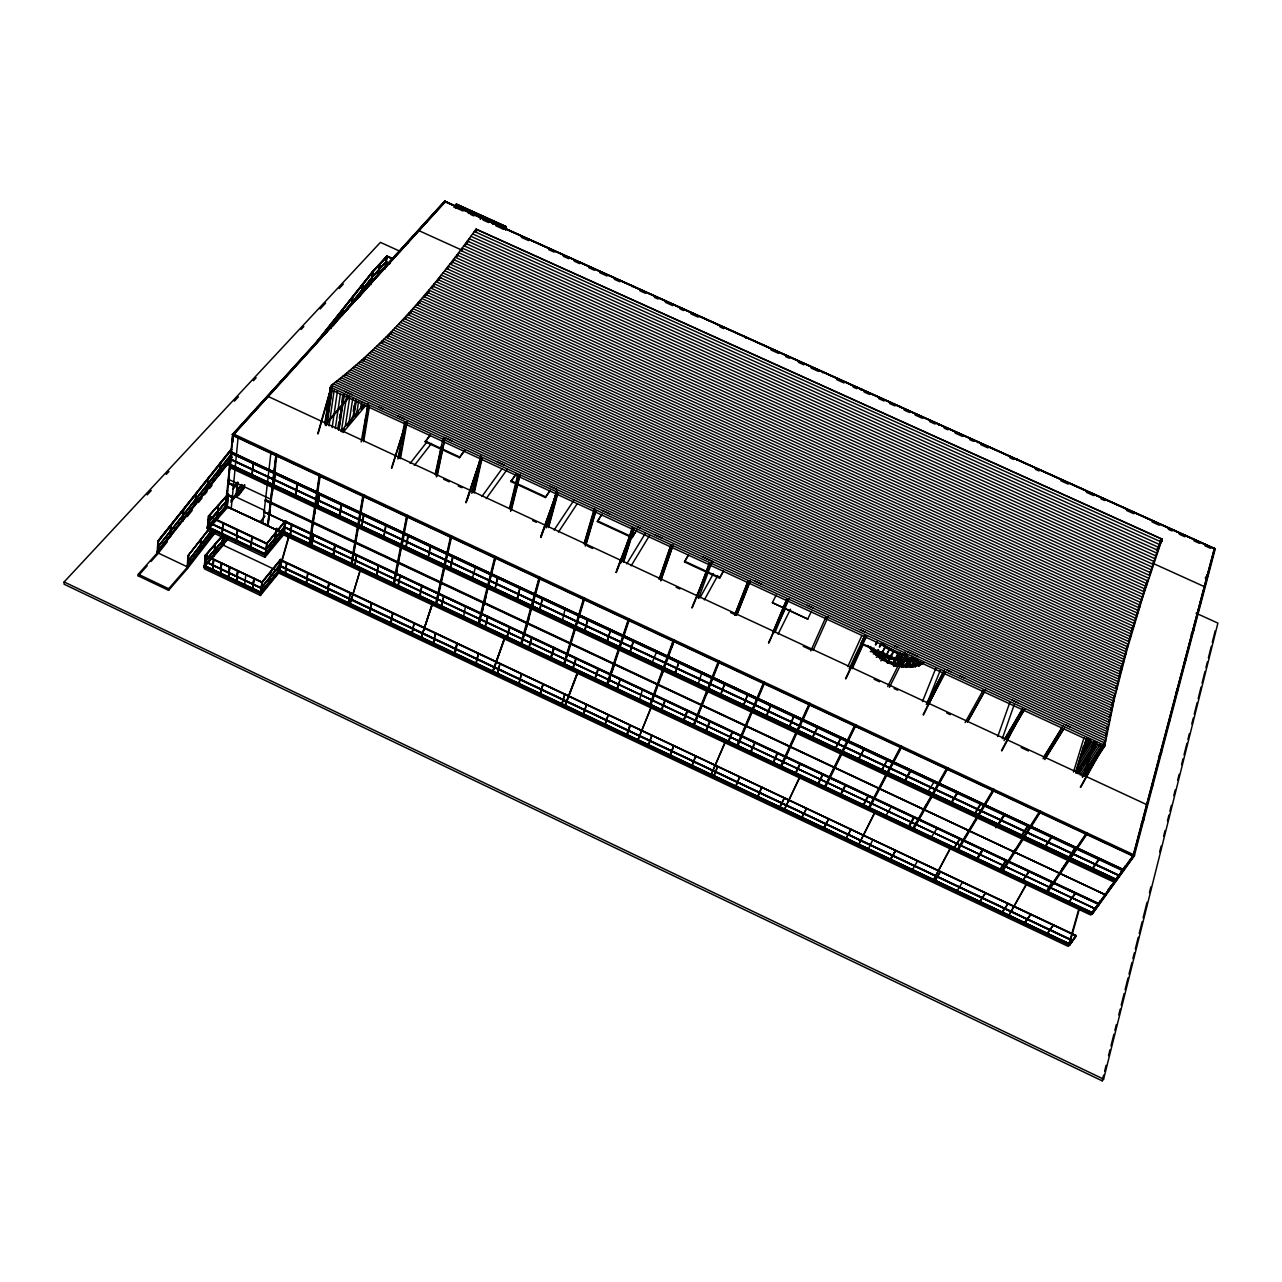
<?xml version="1.0" encoding="UTF-8"?>
<svg xmlns="http://www.w3.org/2000/svg" width="1282" height="1282" viewBox="0 0 1282 1282"><rect width="100%" height="100%" fill="white"/><g stroke="black" fill="none" stroke-linecap="round" stroke-linejoin="round"><path stroke-width="1.5" d="M400.449 251.48L380.417 242.378L64.116 581.948L64.1 584.223L1102.199 1080.854L1103.61 1079.14L1217.9 623.116L1196.058 613.181M236.112 495.797L244.622 484.724M236.577 491.054L241.449 484.452M237.17 484.981L235.808 497.096M237.603 484.884L236.305 497.336M215.536 532.254L187.444 568.583L168.599 590.345L138.2 575.874L138.28 574.224L157.494 552.686L229.542 461.76M894.115 666.336L894.483 658.676M894.499 665.55L894.884 657.874M893.458 665.919L893.842 658.259M893.858 665.118L894.243 657.458M157.109 552.734L157.942 541.132L231.193 449.437M151.004 561.5L157.398 554.321L158.551 541.308M169.849 536.677L170.875 524.995L170.618 536.565M170.314 536.902L170.875 524.995M168.599 590.345L168.695 588.726L187.573 566.965L214.447 532.206M915.316 658.259L908.361 659.958L899.083 660.262L889.804 658.788L881.359 655.342L889.884 658.82L899.003 660.262L908.297 659.958L911.678 658.323M182.397 520.829L183.486 509.162L183.166 520.732M182.861 521.053L183.486 509.162M187.172 567.013L188.021 555.763L207.86 530.187M187.444 568.583L187.573 566.965L157.494 552.686M187.653 567.237L188.807 555.651M194.768 505.236L195.922 493.538M195.233 505.445L196.402 493.762M358.704 297.552L371.155 281.591L385.562 266.079M366.524 288.322L371.508 281.768L362.822 292.745M386.347 261.832L371.796 277.441L385.994 261.672L389.856 263.291M339.458 317.92L372.213 277.297L342.294 315.228M392.58 258.419L386.892 255.983L372.725 271.415L314.346 344.986M315.965 343.592L373.078 271.608L314.747 344.874M199.72 550.811L200.921 539.209M200.184 551.036L201.402 539.45M206.947 489.852L208.181 478.154M260.262 593.854L262.425 582.236L205.248 555.234L204.559 567.429L205.841 555.427M209.19 516.213L207.331 528.488L208.581 516.005L266.848 543.488M223.276 545.17L204.191 567.269L205.344 555.186M207.331 528.488L208.678 515.973L267.009 543.488L264.781 555.619M207.604 530.187L207.748 528.424L226.93 506.502L226.77 508.265L207.604 530.187L264.973 557.301L283.434 534.947L285.325 520.893M204.559 567.429L205.585 555.17L204.319 568.823L260.47 595.457L278.595 573.086L280.405 559.609L1075.983 935.716M207.844 528.729L208.934 515.957M213.149 530.988L212.54 535.075L212.684 530.764M212.54 535.075L212.86 531.325M881.631 655.054L881.375 655.823L874.148 651.16L881.295 655.791L890.045 658.451L899.099 659.861L913.617 658.355M218.966 474.693L220.264 462.994M219.43 474.901L220.728 463.203M212.203 571.067L213.774 559.192L212.732 570.811M216.995 517.447L218.389 504.948L217.507 517.688M212.427 571.179L213.549 559.08M214.03 556.372L214.879 544.145L214.334 556.019M890.045 658.451L881.712 655.086M221.674 535.251L223.1 522.768L222.171 535.491M222.908 537.126L222.187 544.898L222.427 536.902M225.311 505.989L268.515 525.668L225.311 505.989L226.946 494.067M221.69 544.658L222.363 540.443M225.52 506.262L232.779 433.861M225.76 506.294L226.898 494.035M231.353 452.802L229.526 465.943L230.407 466.36L231.097 452.834M444.726 201.146L232.475 434.518L444.726 201.146L1215.256 548.824L1134.266 855.895L1092.12 914.306L1091.11 913.762L1092.424 913.665M226.113 505.877L226.433 502.4M226.93 497.208L227.491 490.141M228.052 484.324L228.773 476.551M229.318 470.734L231.321 449.389M231.866 443.572L232.603 435.8M232.715 434.902L1133.625 855.847L232.715 434.902L445.255 201.194L444.838 202.78M226.065 507.816L233.212 433.829L1134.474 855.11M220.216 574.865L221.61 562.894L220.456 574.977M223.693 537.366L223.453 545.363M226.61 506.694L227.667 494.419M232.25 434.454L233.372 434.935L232.539 433.797M223.1 544.978L223.917 537.126M226.834 506.214L227.154 502.736M284.604 527.495L266.095 549.834L208.021 522.431L227.299 500.188L208.117 522.687M227.491 499.275C230.552 477.225 224.638 531.004 228.308 494.291L208.629 516.582L266.448 543.872L285.614 520.684L285.533 521.63M228.917 484.724L229.286 480.846M230.375 469.212L230.744 465.334M231.481 457.562L231.85 453.684M232.939 442.034L233.308 438.156M220.744 574.624L221.546 563.359M223.677 545.106L224.414 537.35L223.18 544.882M231.032 508.505L226.449 505.653M232.106 497.464L232.587 496.422L227.106 494.548L232.106 497.464L227.058 495.092M233.244 485.75L233.725 484.692L228.212 482.801L233.244 485.75L228.597 482.865M231.225 508.521L238.164 436.793M228.244 578.679L229.686 566.724L228.468 578.775M228.773 578.422L229.622 567.189M236.016 542.03L237.539 529.594L236.529 542.27M236.273 582.477L237.763 570.554L236.497 582.589M236.801 582.236L237.699 571.019M253.035 463.106L251.897 476.311L253.548 463.347M244.541 586.403L245.791 574.849M250.391 548.824L252.009 536.405L250.903 549.065M264.268 483.667L264.461 481.952M252.346 590.105L253.948 578.214L252.586 590.217M252.875 589.864L253.884 578.695M262.618 523.377L1092.008 913.169L1091.511 914.258L226.017 506.134L1091.511 914.258M1098.482 904.195L263.932 511.855L1098.93 903.89M265.214 500.765L265.695 499.708L1105.517 894.836L265.214 500.765L265.695 499.708M262.794 523.393L270.983 452.129M264.364 511.358L263.868 512.415M276.015 454.068L267.65 525.251M267.826 525.764L276.207 454.565M268.002 526.261L276.912 454.485M261.832 582.028L261.063 593.742M269.909 513.794L270.374 509.851M272.473 492.048L272.938 488.089M274.813 472.273L275.518 466.344M260.47 595.457L261.913 581.996M264.973 557.301L265.182 555.555L284.091 532.687M260.759 594.095L262.169 581.98M265.294 555.859L266.752 543.231M273.739 484.163L274.588 476.984M275.534 473.635L273.515 485.958M274.076 544.369C280.325 507.239 273.547 545.747 274.877 544.257M269.893 582.829L270.806 571.083M274.588 544.61L275.55 532.367M284.588 532.927L283.258 533.264L284.989 520.941L1099.219 903.746L1091.976 914.066L1134.57 855.206L1133.609 854.757L1134.266 855.895M280.117 560.234L1075.742 935.299L1069.332 945.443L1076.143 936.004L280.069 559.657L278.418 571.484L279.732 571.131L280.694 559.385L279.204 571.371M279.155 571.836L280.902 559.978M284.011 533.633L285.838 521.277M284.925 574.56L286.719 562.718L285.421 574.801M289.908 536.405L291.767 524.066L290.405 536.645M297.039 483.699L295.629 496.807L297.552 483.939M902.656 654.685L898.185 652.987C913.137 659.493 880.365 647.939 881.455 643.243M870.43 646.481L876.664 653.211L888.49 661.688L902.544 665.566L893.105 663.195L884.26 659.108M896.759 659.685L899.868 660.615L896.967 659.028M895.253 658.868L883.474 653.275M895.445 658.563L886.391 654.765L890.926 656.737M897.977 653.644L882.721 644.237M915.54 665.23C932.11 663.611 896.791 668.611 893.25 662.89L884.115 659.413L880.365 656.16L884.308 659.124M331.093 328.464L332.118 322.503L331.798 326.766M331.605 326.301L332.118 322.503M324.859 422.964L330.756 386.491L329.362 396.346M325.083 424.871L330.532 387.164L332.022 385.465M325.74 421.922L326.301 417.98M327.006 414.423L327.423 410.112M328.4 404.583L328.801 400.272M330.003 395.273L330.564 391.33M331.125 387.388L331.429 385.225C388.077 341.813 434.534 286.703 476.087 229.077L1162.149 539.097L1142.695 597.268L1127.086 649.445L1114.411 698.754L1105.244 743.191L1096.414 756.717M310.292 545.331L308.93 545.539L319.442 474.34M326.045 425.32L331.878 387.308L330.9 386.86L331.333 387.933M341.445 315.452L342.486 309.475L342.118 315.388M326.189 425.688L332.391 387.26M341.877 315.644L342.919 309.683M319.635 474.853L309.779 545.443M326.573 424.695L327.118 420.768M327.679 416.826L328.24 412.9M328.801 408.958L329.634 403.061M330.195 399.119L331.317 391.25M309.795 545.94L320.34 474.773M327.07 424.646L332.118 389.231M314.747 513.97L315.308 510.044M317.263 496.326L317.824 492.416M305.933 584.496L307.84 572.701L306.414 584.72M311.366 546.501L313.353 534.209L311.863 546.741M319.106 494.035L317.551 507.095L319.635 494.275M329.041 425.864L334.137 390.321M332.15 427.531L337.438 390.978M351.38 304.491L352.726 296.623L352.085 302.792M351.621 304.235L352.726 296.623M335.291 428.557L340.403 393.75M337.967 427.771L338.833 421.922M339.41 418.028L339.986 414.134M340.563 410.224L341.14 406.33M341.717 402.42L342.582 396.571M338.4 429.646L343.592 394.616M338.608 430.159L343.816 395.064M339.105 429.566L344.313 394.584M361.171 293.706L362.822 283.947L361.588 293.899M361.396 293.45L362.822 283.947M341.429 430.848L346.749 395.513M345.323 426.249L349.682 397.484M349.185 421.666L352.758 398.414M371.46 283.034L372.709 271.431L371.235 283.274M370.883 284.7L373.094 271.592M353.239 411.298L354.153 405.4M353.031 417.115L355.771 399.439M353.239 417.628L352.326 417.195L353.239 417.628L355.979 399.92M353.736 417.035L356.172 401.346M326.974 594.431L329.025 582.701L327.247 594.079M332.855 556.628L334.987 544.385L333.144 556.276M341.236 504.387C334.778 543.568 345.227 478.09 339.81 517.047M327.455 594.672L328.737 583.054M333.368 556.869L335.227 544.994M377.902 275.293L380.097 264.108M378.126 275.053L379.905 263.675L378.318 275.486M356.845 412.596L358.656 401.058M360.643 408.093L361.572 402.228M384.985 269.22L386.956 255.999M361.187 441.953L368.062 403.766M362.694 436.986L363.319 433.076M363.96 429.166L364.585 425.255M365.21 421.345L366.171 415.48M366.796 411.57L367.421 407.66M363.11 440.736L368.511 407.532M363.671 441.633L369.392 406.474M350.883 565.282L352.23 565.09L350.883 565.282L363.046 494.724M351.765 565.699L363.944 495.14L363.287 499.018M348.047 604.399L350.242 592.717L348.544 604.639M354.409 566.772L356.684 554.593L354.906 567.013M363.399 514.771L361.556 527.719L363.928 515.011M1104.042 745.034L1104.876 740.467L1104.443 742.743M369.184 614.399L371.492 602.748L369.681 614.623M375.995 576.932L378.414 564.801L376.507 577.172M385.626 525.171L383.622 538.071L386.138 525.412M397.917 459.02L404.647 422.147L406.298 422.916L399.904 457.834M398.766 457.946L400.545 448.251M401.25 444.357L403.029 434.662M403.734 430.784L404.439 426.906M874.02 651.544L869.42 647.602M400.385 458.7L406.795 423.781M455.366 207.876L456.2 204.159L506.374 226.802L505.637 230.231M455.591 207.636L456.472 204.126L506.166 226.545M456.023 207.844L456.568 204.319L453.972 207.46M393.013 585.121L394.343 584.913L393.013 585.121L406.827 515.172M401.266 544.065L402.372 538.28M407.051 515.701L393.83 585.025M393.895 585.537L407.74 515.604M396.587 573.358L397.324 569.512M401.779 546.404L403.638 536.773M1106.174 733.544L1105.741 735.868L1106.334 732.775M468.411 213.421L468.859 210.216M465.27 449.886L459.389 457.69L425.191 441.841L430.159 434.951M390.353 624.398L392.805 612.812L390.85 624.638M397.628 587.124L400.176 575.041L398.141 587.364M407.884 535.588L405.737 548.44L408.413 535.844M475.67 231.161L476.087 229.077M476.055 231.529L476.471 229.446L1161.845 539.161L1160.21 542.703M480.157 219.062L480.846 215.616M480.59 219.27L481.279 215.825M1106.943 729.682L1107.552 726.59L1107.087 728.913M435.191 474.228L443.075 438.46M435.624 475.061L441.505 446.168M436.425 476.904L444.726 439.229M437.242 475.814L444.341 441.152M492.769 224.414L493.266 221.225M411.57 634.43L414.15 622.892L412.067 634.67M419.31 597.332L422.002 585.297L419.823 597.572M430.191 546.036L427.916 558.824L430.72 546.292M1108.513 721.91L1109.01 719.571M505.813 226.898L503.457 229.43M459.389 457.69L464.244 450.735M1110.02 714.859L1109.507 717.215L1110.196 714.074M435.319 605.04L436.633 604.832L435.319 605.04L450.799 535.716M446.617 554.802L447.466 550.988M444.566 566.34L444.181 566.868M436.2 605.457L451.713 536.148M447.53 555.218L448.363 551.404M432.819 644.493L435.543 633.004L433.316 644.718M441.024 607.556L443.876 595.585L441.537 607.796M452.562 556.5L450.126 569.24L453.091 556.757M1027.203 883.25L1008.357 916.245M1110.885 710.917L1111.59 707.744L1111.061 710.132M471.792 493.346L480.782 455.911M472.593 492.24L476.039 476.952M473.859 492.192L481.647 457.786M474.228 492.993L482.016 458.603M1111.959 706.158L1114.955 693.354M1112.135 705.372L1112.68 702.985M454.116 654.557L456.985 643.131L454.629 654.798M463.315 618.052L465.526 606.258M475.494 567.253L472.113 579.063M454.87 654.429L457.241 643.74M549.786 491.102L545.395 497.528L510.909 481.551L515.604 474.484M480.542 618.982L478.667 625.456L477.785 625.039L494.964 556.356M483.779 602.828L484.003 602.828M478.571 624.927L495.317 556.901M1116.558 689.043L1115.709 687.953M478.667 625.456L495.878 556.773M481.503 615.104L482.929 609.27M483.891 605.376L485.814 597.604M509.403 508.698L517.848 474.532M510.172 507.592L518.168 475.318M1116.125 688.498L1116.734 686.062M510.573 511.358L519.05 477.208M511.342 510.252L519.835 476.103M475.462 664.653L478.474 653.275L475.975 664.893M484.612 628.084L487.737 616.209L485.125 628.324M497.432 577.509L494.692 590.137L497.961 577.765M1102.199 1080.854L1103.658 1075.037M1104.635 1071.159L1106.094 1065.342M1108.529 1055.631L1109.988 1049.814M1110.965 1045.936L1113.882 1034.302M1114.859 1030.424L1116.318 1024.59M1118.753 1014.895L1120.228 1009.078M1121.189 1005.2L1124.122 993.55M1125.099 989.672L1128.016 978.038M1128.993 974.16L1131.91 962.51M1132.887 958.632L1134.346 952.814M1135.323 948.936L1138.24 937.302M1139.217 933.424L1142.134 921.774M1143.111 917.896L1147.005 902.384M1149.441 892.673L1150.899 886.856M1159.665 851.937L1161.139 846.12M1163.575 836.425L1165.034 830.592M1167.469 820.897L1168.928 815.08M1169.905 811.202L1171.363 805.384M1173.799 795.673L1175.257 789.856M1177.693 780.161L1179.152 774.344M1181.587 764.633L1183.046 758.816M1184.023 754.938L1186.94 743.304M1187.917 739.426L1189.376 733.592M1191.811 723.897L1193.286 718.08M1194.247 714.202L1197.18 702.552M1198.157 698.674L1201.074 687.04M1202.051 683.162L1204.968 671.512M1205.945 667.634L1207.404 661.816M1208.381 657.938L1211.298 646.304M1212.275 642.426L1215.192 630.776M1117.343 683.627L1117.952 681.175M1119.218 676.255L1118.577 678.723L1119.426 675.438M1120.5 671.319L1119.859 673.787L1120.724 670.486M1208.205 575.137L1207.372 574.753L1208.061 575.714M1133.625 855.847L1214.871 548.456L1214.423 549.401M496.855 674.765L499.996 663.435L497.352 675.005M506.47 638.372L509.499 626.946M517.303 600.248L519.931 588.053L516.774 599.992M506.983 638.612L510.012 627.186M545.395 497.528L549.962 490.397M1121.814 666.352L1121.157 668.835L1122.038 665.502M1121.558 669.38L1120.74 668.291M1133.192 855.334L1214.423 548.44L1133.609 854.757L1091.19 913.874L1096.078 906.614M1122.519 870.654L230.792 453.171M1123.016 870.222L231.305 453.155M1123.625 869.693L231.113 451.921L1123.625 869.693L1115.628 881.247L229.59 465.863L1115.757 880.798M1125.259 865.703L1124.234 869.549L1123.272 869.1M546.196 527.912L556.628 491.006M546.949 526.79L555.603 494.772M1123.16 661.352L1122.487 663.852L1123.385 660.502M230.407 465.751L229.766 466.344L1115.164 881.439L1115.677 880.333L274.556 486.054M548.343 526.79L557.029 494.788M548.584 527.543L557.782 493.666M520.444 645.118L521.742 644.894L520.444 645.118L539.305 577.06M521.325 645.535L540.235 577.493M525.973 629.494L529.129 617.94M532.302 606.386L533.36 602.524M1099.027 903.506L1098.626 904.387L263.932 511.855M1099.876 900.942L1098.834 904.772L1098.273 903.794M1123.849 658.836L1127.375 646.176M283.675 532.222L1092.376 912.96L283.963 531.597L265.102 554.321M265.646 549.641L284.556 526.918L1095.357 908.842L284.171 527.287M518.281 684.892L521.566 673.611L518.793 685.133M528.376 648.692L531.549 637.314M539.69 610.745L542.478 598.614L539.177 610.504M528.905 648.932L532.078 637.555M1127.038 649.269L1126.253 648.163M1079.412 908.81L1069.14 945.09L222.587 544.834M1069.332 945.443L1076.271 935.556M279.155 570.426L260.583 592.605L279.107 569.865L1069.909 944.129L278.819 570.49M1091.543 869.452L1098.818 859.052M1092.104 869.709L1099.379 859.309M288.53 536.837L278.723 571.259M317.744 433.669L330.98 387.613M288.867 536.998L279.059 571.419M318.096 433.829L331.157 387.901M1126.654 648.724L1128.096 643.628M1068.755 944.465L1078.499 910.108M1128.593 641.913L1131.077 633.34L1130.083 636.769M1075.277 892.993L1068.323 902.929L1075.822 893.25M1087.553 833.204L1047.106 893.121L1046.176 892.673L1086.591 832.755M1087.04 833.428L1046.705 892.432M951.036 847.386L933.088 880.654M539.77 695.052L543.183 683.819L539.994 694.668M550.331 659.028L553.888 647.314L550.571 658.644M584.143 543.424L593.47 511.646M565.09 609.19L562.141 621.273M584.32 544.145L594.207 510.508M540.267 695.293L542.943 684.203M550.859 659.269L554.177 647.955M585.249 546.052L595.697 510.557M1074.909 848.363L1068.371 859.084L1074.588 849.678M1076.848 848.428L1077.361 847.322M585.97 544.914L595.874 511.294M1131.589 631.609L1133.657 624.671M1046.224 934.514L1053.548 924.819L1046.753 934.77M1103.401 745.195L1104.683 744.89L1103.401 745.195L1082.713 776.892M1104.956 743.015L1104.315 745.195L330.532 387.164M1085.101 776.139L1104.731 746.108L1105.116 744.778L1103.353 743.961M637.186 529.434L632.106 537.687L597.332 521.582L601.739 514.354M1160.659 540.411L1161.396 541.453L1160.466 541.036M1067.954 858.379L1075.053 847.915M1160.402 540.059L1161.957 540.764L1161.652 541.805L1160.098 541.1M1047.106 893.121L1046.176 892.673M1084.059 774.616L1093.834 742.102M1052.057 882.064L1045.808 892.32M1084.123 775.546L1094.475 741.108M1052.987 883.522L1053.484 882.433M564.545 665.054L563.263 665.294L583.839 597.877M564.144 665.711L584.768 598.309M1134.185 622.94L1137.39 612.411L1136.573 615.056M1073.467 772.052L1084.027 737.679M1024.222 924.114L1030.856 914.114L1024.366 923.681M1090.389 741.941L1081.72 755.402L1080.742 754.954L1089.604 740.772M1075.999 770.722L1080.678 755.435M1081.848 751.621L1083.594 745.884M1075.758 773.11L1086.559 737.775M349.778 604.864L360.002 570.474M391.491 467.978L406.09 422.371M349.617 605.024L360.755 568.904M391.843 468.138L405.929 422.515M561.292 705.228L564.849 694.059L561.788 705.469M572.333 669.38L575.81 658.115M584.64 631.818L587.749 619.799L584.111 631.561M572.846 669.621L576.323 658.371M1044.397 847.338L1051.32 836.809M1044.958 847.61L1051.881 837.082M1138.672 606.546L1139.618 606.979L1137.342 610.985M1028.885 871.167L1022.267 881.231L1029.43 871.423M1139.874 604.447L1139.041 607.107L1145.034 588.294M621.129 562.734L632.298 527.495M622.427 559.721L624.783 552.302M625.953 548.6L632.427 528.2M1040.856 811.378L1002.284 872.016L1001.354 871.568L1039.894 810.929M623.373 561.644L633.997 528.28M623.485 562.349L634.109 528.985M632.106 537.687L636.401 530.395M1141.573 599.095L1142.422 596.402M1028.084 826.441L1027.667 825.736L1020.905 836.329M1001.21 913.233L1008.213 903.425L1001.739 913.489M1031.113 825.672L1030.904 826.297M1063.355 725.452L1043.067 758.784M582.845 715.42L586.547 704.299L583.358 715.66M594.383 679.764L598.005 668.563M607.187 642.378L610.44 630.423L606.658 642.138M902.56 654.397L897.368 666.127L902.848 654.381L898.217 652.987L892.224 664.493L895.269 659.589M1021.466 836.585L1028.212 825.993M1023.709 837.226L1023.517 837.851M1143.288 593.71L1147.711 580.105L1146.813 582.845M594.896 680.005L598.534 668.803M1014.334 851.905L1014.623 851.424M1006.306 860.559L999.848 870.686M1008.373 861.216L1008.165 861.841M1145.563 585.009L1146.268 586.13L1145.339 585.714M1002.187 870.879L1001.979 871.504M1005.761 860.302L999.303 870.43M607.54 685.293L606.258 685.533L628.565 618.773M628.837 619.318L606.979 685.389M614.094 663.932L613.774 664.477M623.533 635.519L623.212 636.064M628.917 619.318L628.581 619.863M607.155 685.95L629.494 619.206M608.165 683.402L610.04 677.729M611.931 672.072L615.072 662.634M432.306 604.527L420.833 638.692L431.954 604.367M465.783 502.528L480.397 458.94M420.833 638.692L432.162 604.687M466.135 502.688L480.606 459.244M466.92 500.653L480.766 459.1M978.775 902.624L985.634 892.753L979.304 902.881M1151.364 569.08L1149.521 574.608L1150.451 571.852M1004.046 814.679C988.182 841.136 999.656 819.919 1004.463 815.384M998.021 825.592L1004.607 814.935M604.463 725.644L608.293 714.571L604.976 725.884M616.466 690.165L620.472 678.627L616.995 690.405M633.196 641.064L629.558 653.371L633.725 641.321M1153.239 563.519L1156.108 555.106M659.092 579.4L670.742 545.283M659.765 578.23L670.774 546.004M976.932 859.902L983.23 849.71M660.743 580.169L673.114 544.898M660.775 580.89L672.473 546.789M1155.787 556.051L1160.034 543.792M993.486 790.369L993.999 789.247L957.061 850.944L957.558 849.87M1095.533 495.237L1095.661 495.173M957.638 850.992L956.981 849.822L957.638 850.992L994.351 789.648M962.413 882.288L956.388 892.048M984.544 805.224L985.057 804.118M956.725 850.559L993.39 789.215M1158.063 549.465L1161.027 540.94M977.525 816.906L978.038 815.817M974.08 814.374L980.49 803.654L980.89 804.343M974.624 814.631L981.034 803.91M1002.284 738.656L1014.19 704.699M723.288 571.403L719.555 578.198L684.492 561.949L688.594 554.545M962.942 841.168L963.439 840.095M626.113 735.884L630.087 724.859L626.626 736.124M639.141 700.837L642.538 689.508M656.528 651.993L651.881 663.339M626.834 735.724L630.391 725.5M959.673 838.636L953.552 848.876L960.218 838.877M997.749 736.557L1009.735 702.632M492.673 672.425L504.291 638.66M556.741 492.288L540.603 537.334L556.196 494.019M504.435 638.484L492.192 672.425M492.528 672.601L505.316 636.946M540.956 537.495L557.109 492.464M934.049 881.471L940.603 871.488L934.578 881.728M649.429 705.869L650.695 705.613L649.429 705.869L673.483 639.75M673.707 640.327L650.134 705.709M653.836 695.213L654.14 694.652M657.698 684.524L658.019 683.947M663.323 668.996L663.627 668.435M667.89 656.368L668.21 655.807M650.327 706.286L674.428 640.183M661.544 675.71L662.906 671.96M666.961 660.743L668.996 655.15M671.704 647.666L673.066 643.933M956.981 792.645L950.571 803.862L957.366 793.334M784.44 354.745L784.472 354.874M696.911 596.963L709.315 563.135M696.879 597.668L709.283 563.824M875.59 811.442L858.331 845.303M951.276 803.686L957.526 792.901M698.546 598.438L711.67 562.734M937.238 828.076L930.732 838.14M647.811 746.14L651.929 735.179L648.323 746.38M660.791 711.045L664.877 700.004M675.117 674.22L678.851 662.441L674.572 673.979M661.32 711.286L665.406 700.26M985.073 690.742L985.554 689.46M917.463 861.071L911.758 870.943M947.414 768.11L912.624 830.015L913.121 828.941M916.39 822.082L912.271 829.63L913.201 830.063L948.055 768.03M719.555 578.198L723.545 570.73M939.209 782.661L938.985 783.27M912.271 829.63L947.094 767.581M932.543 794.487L932.318 795.096M927.447 792.516L934.065 781.924M918.425 819.519L918.697 819.054M924.338 809.022L924.114 809.647M1160.979 541.437L1162.149 539.097M907.977 827.419L913.778 817.051M564.865 706.558L577.285 673.018M615.953 572.381L632.427 529.514M577.413 672.842L564.384 706.574M616.802 570.346L632.555 529.354M564.737 706.735L577.765 673.002M616.322 572.541L632.923 529.53M890.029 860.671L895.749 850.319L890.189 860.238M669.557 756.428L673.819 745.515L669.765 756.027M683.034 721.51L687.472 710.132L683.242 721.109M701.751 673.162L697.857 684.892M670.069 756.668L673.611 745.916M683.562 721.75L687.793 710.773M734.874 614.607L748.015 581.05M734.762 615.28L747.919 581.707M692.793 726.285L694.043 726.013L692.793 726.285L718.609 660.823M736.541 615.376L750.355 580.634M737.166 614.19L749.633 582.509M910.108 770.706L904.034 782.052L910.492 771.395M693.466 726.109L719.138 660.839L718.641 661.945M697.584 715.66L697.28 716.237M701.735 705.084L701.446 705.661M707.776 689.732L707.472 690.309M712.696 677.249L712.391 677.825M693.69 726.702L719.539 661.272M706.43 694.572L709.347 687.168M904.755 781.876L910.653 770.963M885.269 816.73L891.455 806.554M944.241 670.342L926.325 704.539M867.818 850.174L872.705 839.934M926.966 703.658L940.203 670.438M691.351 766.716L695.757 755.867L691.863 766.973M705.308 731.99L709.699 721.077M720.644 695.565L724.699 683.899L720.099 695.325M705.837 732.246L710.228 721.333M901.342 746.669L868.363 809.182L868.859 808.109M868.299 808.061L868.924 809.214L901.951 746.493M922.463 701.575L935.78 668.403M886.743 774.36L887.24 773.254M868.01 808.782L901.006 746.044M873.651 799.183L874.148 798.093M878.987 789.055L879.484 787.965M881.022 770.754L887.128 760.45M881.567 771.011L887.304 760.034M772.373 602.668L807.724 619.046L772.373 602.668L776.171 595.088M862.61 806.058L868.09 795.561M868.619 795.818L863.139 806.314M637.555 740.916L650.903 707.44M691.863 607.684L709.475 564.961M637.442 741.108L651.256 707.616M692.232 607.86L709.843 565.122M845.142 839.438L851.104 829.23L845.671 839.694M918.713 665.454L920.492 661.913M918.537 660.438L915.3 666.768L917.367 661.4M915.3 666.768L917.88 661.64M910.557 667.121L914.739 658.836M773.367 631.321L786.876 599.031L788.59 599.816L774.905 632.683M773.222 631.914L786.731 599.607M906.102 667.201L911.069 657.329M713.177 777.052L717.728 766.251L713.689 777.293M727.631 742.502L732.182 731.653M743.48 706.27L747.694 694.668L742.935 706.029M728.16 742.759L732.711 731.91M902.031 667.041L907.095 655.695M904.868 665.903L908.297 659.958M904.307 653.371L904.836 652.121M863.828 749.537L857.882 759.905M840.527 795.657L845.848 785.113M845.319 784.856L839.982 795.417M898.938 659.637L895.685 666.207M858.427 760.162L864.004 749.121M736.317 746.781L737.567 746.509L736.317 746.781L763.912 681.992M736.91 746.685L737.198 746.108M741.3 736.349L741.589 735.772M745.755 725.868L746.044 725.292M752.23 710.677L752.518 710.1M757.486 698.305L757.774 697.728M764.168 682.585L736.942 746.637M737.23 747.198L764.841 682.441M823.044 828.989L828.845 818.717L823.557 829.23M898.426 653.243L896.679 656.801M864.965 634.846L860.975 643.708L896.631 660.23L900.012 652.394M887.432 662.858L890.669 655.182M893.346 651.144L887.368 663.179M824.246 787.324L824.839 788.462L856.056 725.051M883.859 660.615L889.484 649.109L883.346 660.374M829.278 778.318L829.774 777.229M834.326 768.078L834.822 766.989M847.594 741.108L848.107 740.018M823.941 788.029L855.11 724.602M855.174 725.74L855.687 724.618L824.294 788.43L824.791 787.356M735.067 787.388L739.762 776.652L735.58 787.645M750.018 753.047L754.713 742.246M766.364 717.007L770.738 705.469L765.835 716.75M750.547 753.287L755.242 742.502M879.26 657.73L885.365 646.448L879.837 658.371M881.263 655.487L879.724 658.628M823.124 774.424L817.948 785.033M875.494 654.749L877.817 649.958M834.79 749.073L840.559 738.656M879.869 647.009L881.423 643.82M835.335 749.329L840.752 738.24M710.757 775.53L725.548 740.82M768.527 642.795L788.126 599.143L768.896 642.971M710.645 775.722L725.916 740.98M800.978 818.557L806.634 808.221L801.49 818.797M822.595 774.168L817.419 784.792M872.145 651.48L873.843 647.907M799.631 777.886L784.103 810.208M810.833 650.871L825.88 617.075M813.108 650.439L828.172 616.642M852.306 668.659L862.914 644.99M756.989 797.757L761.828 787.068L757.502 797.997M772.437 763.607L777.293 752.871M789.311 727.759L793.846 716.285L788.767 727.503M847.835 666.592L861.776 635.664M772.966 763.848L777.821 753.111M778.959 808.141L784.472 797.757L779.472 808.397M794.904 774.184L799.92 763.511M811.746 738.288L817.355 727.791M800.449 763.752L795.433 774.44M812.291 738.528L817.547 727.375M780.033 767.357L781.267 767.085L780.033 767.357L809.407 703.257M780.946 767.79L810.352 703.69M780.898 766.684L780.401 767.758L809.968 703.273L809.455 704.379M785.097 757.534L785.594 756.46M789.84 747.182L790.337 746.092M802.34 719.923L802.836 718.817M796.731 732.15L797.228 731.061M784.023 810.416L799.279 777.725M845.543 678.627L865.013 636.914M845.928 678.803L865.398 637.09M849.197 668.691L865.013 635.183M851.713 667.714L866.744 635.984M869.917 646.929L873.17 650.262L869.901 646.913M875.382 644.718L876.92 641.529M872.818 650.423L876.519 653.516L873.17 650.262M875.894 644.958L877.433 641.769M879.356 646.769L881.071 643.211M876.199 653.708L880.253 656.48M876.023 654.974L878.491 649.83M807.724 619.046L811.41 611.386M882.481 651.817L873.314 653.948M885.061 646.529L898.105 653.323M880.093 658.804L881.744 655.39M887.737 663.355L893.858 651.384M858.251 845.511L875.221 811.266M923.136 714.715L944.481 671.704M923.521 714.891L944.85 671.88M778.062 634.157L790.497 609.238M896.631 660.23L861.296 643.051M896.054 666.368L899.307 659.813M918.136 660.967L909.226 661.961L900.028 659.942M887.689 686.575L903.441 655.118M788.59 599.816L789.199 598.614M773.623 632.09L775.418 628.549M777.196 624.991L785.225 608.982M889.388 687.376L906.037 654.173M901.502 666.8L907.239 655.326M902.56 665.566L911.646 665.887L902.528 665.182M909.114 661.576L904.515 661.159L917.912 660.599M907.544 655.679L904.243 655.358M905.236 666.079L908.521 659.509M909.275 661.272L896.807 659.333M906.614 667.441L912.223 656.368M911.326 665.807C932.302 659.028 924.226 665.214 906.903 665.903M913.553 661.496L918.104 660.983M911.069 667.361L915.252 659.076M911.935 666.928L915.941 659.06M916.309 659.236L912.303 667.105L917.271 665.166M914.787 666.528L918.008 660.198M919.226 665.695L921.005 662.153M933.024 880.862L950.667 847.21M1001.53 750.627L1022.876 709.956M1001.915 750.803L1023.26 710.132M926.822 703.273L943.328 672.072M928.537 704.058L945.491 672.425M704.347 599.896L717.776 575.538M699.94 597.845L713.433 573.519M965.106 722.551L983.326 689.924M1008.309 916.47L1026.834 883.074M1080.293 787.26L1103.658 745.146M1080.662 787.436L1104.042 745.339M889.5 860.414L895.589 850.735M967.285 722.054L984.592 691.174M908.682 827.243L914.483 816.874L908.505 827.675M967.766 721.622L984.111 692.456M924.066 808.461L925.989 805.048M684.492 561.949L688.354 555.234M610.36 674.765L610.2 675.277M619.158 648.291L618.982 648.82M1135.051 513.072L1135.211 513.024M1004.463 739.329L1022.507 708.722M1004.014 740.627L1022.058 710.02M1008.197 736.733L1023.244 711.222M1006.739 739.73L1024.815 709.122M631.129 565.875L649.67 535.267M564.144 664.637L563.663 665.695L584.352 597.877L583.855 598.966M626.754 563.84L645.375 533.28M1158.319 546.469L1161.572 540.828M1156.524 550.17L1161.957 540.764M570.218 644.029L570.714 642.955M1151.54 567.429L1153.832 563.359L1152.903 562.942M976.547 859.212L982.845 849.021L976.403 859.645M1144.233 589.432L1146.509 585.425M1043.5 757.47L1062.313 727.134M1045.215 758.271L1063.018 729.634M1044.798 759.585L1064.685 727.583M1137.567 610.296L1139.618 606.979M1130.948 631.978L1133.192 628.036L1132.23 627.603M1119.635 672.024L1121.734 668.739M521.197 644.99L539.45 577.605M1013.309 852.53L1015.424 849.197M1001.899 871.327L1040.311 811.602M1084.828 743.416L1088.049 738.4M523.825 634.67L524.322 633.596M597.332 521.582L601.53 515.06M1083.098 749.105L1089.428 739.217M1080.742 754.954L1090.485 739.81M1081.351 754.81L1091.078 739.682M1215.256 548.824L444.854 201.274M1079.588 760.547L1091.335 742.326M1077.825 766.332L1093.674 741.781M1076.047 772.149L1095.533 742.006M1077.104 772.421L1096.398 742.615M1076.88 773.158L1096.238 743.272M594.015 509.771L594.752 508.65M531.213 607.668L531.71 606.594M1077.489 773.014L1096.815 743.175M1077.874 773.623L1081.095 768.639M1083.258 765.322L1095.1 747.053M1205.208 578.086L1207.372 574.753M1078.867 774.008L1098.081 744.393M534.77 594.672L535.283 593.582M1080.229 775.097L1100.421 744.041M1081.944 775.658L1101.591 745.483M1082.681 775.674L1102.264 745.627M1082.28 777.004L1102.953 745.291L1104.731 746.108M1084.043 774.44L1086.223 771.107M1088.386 767.758L1101.462 747.743M1088.787 768.399L1092.056 763.383M1085.053 774.905L1090.501 766.572M1098.145 754.89L1104.683 744.89M1084.828 775.69L1105.116 744.778M708.033 320.276L708.113 320.42M558.439 532.078L577.124 503.842M1191.475 633.629L1193.67 630.295L1192.805 629.911L1193.51 630.92L1191.315 634.237M554.096 530.059L573.951 500.204M1183.671 663.195L1185.882 659.877L1185.177 658.852L1186.058 659.252M1175.931 692.472L1178.174 689.155L1177.277 688.755L1177.998 689.812M1023.693 923.873L1030.728 914.547M1062.041 868.908L1066.496 862.337M1159.377 755.306L1161.604 752.085L1160.675 751.669L1161.412 752.79L1159.2 755.995M435.848 604.944L451.28 535.7L450.767 536.789M1146.493 805.801L1147.182 804.84L267.698 396.25M440.736 582.621L440.623 583.15M519.514 475.302L520.3 474.196M1141.317 823.557L1143.64 820.288L1142.887 819.102L1143.832 819.535M510.909 481.551L516.55 473.619M486.247 498.538L507.255 469.324M447.21 553.071L447.081 553.632M1107.776 890.381L1111.286 885.509M1115.949 879.019L1118.289 875.766M1120.628 872.513L1124.138 867.642M1134.137 854.709L1090.806 915.044L283.274 534.754M481.92 496.535L501.839 468.988M465.254 245.455L468.731 240.744M397.773 563.038L398.269 561.965M456.536 257.057L458.283 254.765M406.907 515.668L406.795 516.245M236.545 495.701L243.836 486.215M236.545 495.99L243.836 486.503L231.93 500.044M236.192 497.063L244.702 486.006M238.452 495.653L244.525 487.753M451.312 263.868L454.79 259.333M237.01 490.974L241.881 484.644M237.01 491.262L241.881 484.949M351.412 565.17L363.495 494.692L362.998 495.781M211.466 531.565L187.797 561.388L211.065 531.101M188.198 561.58L211.466 531.293M213.533 532.527L187.46 565.779L213.132 532.334M187.46 565.779L213.132 532.591M353.287 553.888L353.207 554.417M215.232 520.716L226.289 506.486M207.86 530.46L188.198 555.475M215.232 520.989L220.151 514.659M222.603 511.502L226.289 506.759M188.021 555.763L208.261 530.379M223.004 511.422L226.69 506.678M414.374 465.43L431.505 443.444M355.21 542.446L355.114 542.991M410.08 463.427L427.275 441.489M447.146 268.451L448.476 268.275M357.982 525.844L357.886 526.405M425.191 441.841L430.015 435.672M157.398 554.321L167.333 541.773M187.188 516.694L192.156 510.428M198.357 502.592L202.091 497.897M204.559 494.756L207.043 491.615M209.527 488.49L212.011 485.349M228.148 464.965L230.632 461.841M360.226 512.351L360.13 512.928M231.497 454.773L157.638 547.077L231.097 454.309M333.224 325.756L336.958 321.045M158.039 547.27L231.497 454.501M343.56 313.385L372.197 277.313M229.847 460.767L157.382 551.5L231.93 457.177M357.47 298.834L371.155 281.591M157.382 551.5L231.946 457.45M157.782 551.693L229.847 460.494M157.942 541.132L231.193 449.149M313.129 346.268L372.709 271.431M231.593 449.341L157.766 541.421M158.375 541.597L231.593 449.613M438.46 280.085L440.8 277.184M406.298 422.916L407.147 421.842M437.29 281.543L439.053 279.364M260.631 594.031L279.732 571.131M261.143 587.813L279.348 565.426L1072.489 940.331M261.111 588.118L279.684 565.378L1072.377 940.716L279.396 566.003M279.764 565.634L261.191 588.374L204.799 561.644L224.062 539.305L204.751 561.067L261.576 588.005M260.615 592.3L279.204 570.121L260.663 592.861L204.415 566.179L227.218 539.642M280.405 559.609L261.752 582.413L280.694 559.385M281.191 559.625L262.121 582.589L205.04 555.555L221.658 536.197M885.205 646.224L882.433 644.477M433.572 285.357L433.989 286.319M432.018 287.969L433.781 285.838M265.134 554L283.626 531.645L1092.584 912.688M265.182 554.577L284.059 531.854M283.258 533.264L284.3 533.28M316.926 492.689L666.239 655.503M284.059 533.152L285.582 521.149L266.704 543.84M265.695 549.305L284.219 526.966L1095.357 908.842M265.743 549.898L284.652 527.174M285.069 520.909L266.8 543.808M319.474 474.821L319.378 475.398M424.374 297.071L429.085 291.495M426.73 294.299L428.492 292.2M268.066 525.235L267.585 526.277L268.034 525.508M340.852 431.537L363.912 404.231M341.877 431.713L344.441 428.669M347.005 425.64L352.117 419.567M354.681 416.522L358.527 411.971M361.075 408.942L363.639 405.897M342.983 432.531L365.995 405.192M259.925 522.046L264.973 516.069M269.428 513.745L269.364 514.29M270.79 502.095L270.726 502.656M326.029 423.348L349.345 396.186M228.004 538.055L204.367 565.618L261.047 592.492M272.713 485.782L229.815 465.767M227.972 538.36L204.335 565.939L228.388 538.568M325.868 424.518L349.169 397.34M205.537 555.779L222.058 536.709M205.152 561.596L224.03 539.626L204.719 561.388L261.544 588.326M274.396 471.488L274.332 472.064M205.296 555.795L222.074 536.389M419.438 302.103L419.871 303.049M474.58 231.241L476.76 231.081M475.029 231.209L476.471 229.446M475.894 231.593L475.446 230.712M417.868 304.619L419.647 302.568M232.395 498.137L237.651 492.128M231.016 500.284L234.959 495.797M207.716 527.431L227.251 505.461M231.385 500.252L244.654 485.109M208.069 527.383L226.85 504.916L207.652 526.838L265.566 554.193M231.866 500.701L239.75 491.695L230.808 502.079M238.404 494.852L240.984 491.887M227.299 500.188L208.053 522.095L266.127 549.513M208.469 522.639L227.267 500.509M234.83 485.045L237.458 482.048M227.972 494.067L208.373 516.326L228.484 494.307M233.052 488.458L238.324 482.465M232.987 489.115L236.946 484.628M138.2 575.874L147.158 565.811M411.346 311.991L408.974 314.651L410.753 312.664M456.248 204.175L506.198 227.074M233.132 434.87L445.495 201.482L233.372 434.935M371.796 277.441L386.267 261.656M392.532 258.724L386.731 256.24L385.337 267.794L387.164 255.951L372.549 271.688L387.372 256.192M373.046 271.896L387.212 256.448M404.711 318.625L406.074 318.529M147.174 494.9L151.26 490.509M166.243 474.404L168.968 471.488M234.35 401.202L238.436 396.811M253.419 380.706L256.144 377.773M301.078 329.458L303.802 326.541M320.147 308.962L325.596 303.113M339.217 288.466L343.304 284.075M880.782 660.903L887.32 654.124M884.324 657.634L886.936 654.926M883.971 658.323L886.599 655.615M390.289 333.865L391.667 333.801M387.34 337.535L389.167 335.692M381.876 342.999L383.703 341.188M362.806 360.995L365.29 358.752M880.397 656.176L876.632 653.195M345.755 375.129L347.214 375.161M892.625 663.82L896.118 662.009M876.279 657.378L884.516 653.163M922.623 663.836C903.329 672.633 879.164 662.586 867.994 645.487M913.393 658.227L908.361 659.958M913.521 661.496L917.768 660.903M909.098 661.576L913.713 661.192M871.84 650.839L879.276 651.112M870.318 651.577L876.311 651.817M904.371 654.685L907.496 655.294M904.227 654.99L907.319 655.599M901.583 660.246L904.707 661.24M444.934 201.546L1214.743 548.92L445.046 201.659M455.783 207.716L463.074 211.017M470.366 214.302L474.003 215.953M483.122 220.055L488.586 222.523M495.878 225.824L503.169 229.109M521.389 237.33L528.681 240.615M548.744 249.67L554.209 252.137M563.311 256.256L568.791 258.724M574.256 261.191L579.72 263.659M588.839 267.762L594.303 270.23M599.768 272.697L607.059 275.999M614.35 279.284L619.815 281.752M639.878 290.806L645.343 293.274M654.445 297.376L658.099 299.026M665.39 302.312L672.681 305.613M679.973 308.898L683.61 310.548M690.902 313.834L698.193 317.119M720.067 326.99L723.721 328.641M771.107 350.018L778.398 353.319M785.69 356.604L789.327 358.255M798.446 362.357L803.91 364.825M811.202 368.126L818.493 371.411M836.713 379.632L844.005 382.933M853.123 387.036L856.777 388.686M864.068 391.971L869.533 394.439M878.635 398.558L884.115 401.026M889.58 403.493L895.044 405.961M904.163 410.08L909.627 412.548M915.092 415.015L922.383 418.301M929.674 421.586L935.139 424.054M944.257 428.172L947.911 429.807M955.202 433.108L962.478 436.393M969.769 439.678L973.423 441.328M980.714 444.614L988.005 447.915M1009.879 457.786L1013.517 459.421M1035.391 469.292L1039.045 470.943M1060.903 480.814L1068.194 484.099M1086.431 492.336L1093.722 495.621M1101.014 498.906L1104.651 500.557M1126.525 510.428L1133.817 513.713M1152.037 521.95L1159.329 525.235M1168.447 529.338L1172.101 530.988M1179.392 534.274L1184.856 536.741M1193.959 540.86L1199.439 543.328M1204.904 545.795L1210.368 548.263M474.356 231.497L1161.155 541.949M472.609 233.901L1160.162 544.802M470.879 236.289L1159.184 547.638M469.132 238.66L1158.207 550.459M427.323 221.722L426.137 221.802L426.922 222.155M467.401 241.032L1157.229 553.279M465.654 243.388L1156.268 556.1M463.908 245.727L1155.322 558.888M462.177 248.051L1154.377 561.692M462.433 250.022L461.103 250.246L461.969 250.631M418.701 230.568L462.465 250.391M1153.608 563.631L1204.663 586.771M460.43 250.375L1153.431 564.481M458.684 252.682L1152.502 567.253M456.937 254.974L1151.573 570.025M455.19 257.265L1150.643 572.782M453.443 259.525L1149.746 575.538M451.697 261.784L1148.832 578.278M408.445 242.426L407.243 242.522L408.029 242.891M1201.058 602.284L1200.208 601.899L1200.897 602.877M449.95 264.044L1147.935 581.018M448.203 266.271L1147.037 583.743M446.457 268.499L1146.156 586.467M444.71 270.71L1145.291 589.175M442.947 272.922L1144.409 591.883M441.2 275.101L1143.544 594.576M439.438 277.281L1142.695 597.268M437.691 279.46L1141.845 599.944M386.924 256.48L392.34 258.932M435.928 281.607L1141.012 602.62M385.946 261.977L389.808 263.595M434.165 283.755L1140.179 605.28M386.026 262.169L389.616 263.804M388.975 263.804L387.757 263.9L388.558 264.268M432.403 285.886L1139.345 607.94M430.64 288.001L1138.528 610.601M428.877 290.117L1137.711 613.229M427.114 292.216L1136.91 615.873M425.336 294.299L1136.108 618.501M423.573 296.366L1135.323 621.113M421.794 298.434L1134.538 623.725M420.015 300.485L1133.753 626.337M418.252 302.52L1132.984 628.933M416.474 304.555L1132.214 631.513M414.695 306.558L1131.461 634.093M368.895 285.838L367.646 285.95L368.463 286.319M412.9 308.577L1130.724 636.673M411.121 310.565L1129.971 639.237M409.327 312.552L1129.25 641.801M407.548 314.507L1128.513 644.349M405.753 316.478L1127.791 646.897M403.958 318.417L1127.086 649.445M402.163 320.356L1126.381 651.977M400.369 322.279L1125.692 654.493M398.558 324.186L1124.987 657.009M396.763 326.093L1124.314 659.525M394.952 327.984L1123.641 662.025M348.175 308.593L346.893 308.706L347.726 309.09M393.141 329.859L1122.968 664.525M391.33 331.718L1122.311 667.009M389.52 333.576L1121.654 669.492M387.693 335.419L1121.013 671.96M385.866 337.246L1120.372 674.428M384.055 339.073L1119.747 676.896M382.228 340.884L1119.122 679.348M380.385 342.679L1118.497 681.8M378.559 344.457L1117.904 684.235M376.716 346.236L1117.295 686.671M374.873 347.983L1116.702 689.107M373.03 349.746L1116.125 691.527M371.187 351.476L1115.548 693.947M326.782 332.086L325.468 332.214L326.301 332.599M1170.033 720.083L1169.12 719.667L1169.857 720.772M369.328 353.207L1114.971 696.35M367.485 354.922L1114.411 698.754M365.626 356.62L1113.866 701.142M363.751 358.303L1113.305 703.53M361.893 359.986L1112.776 705.917M360.018 361.652L1112.247 708.289M358.143 363.303L1111.718 710.661M356.268 364.953L1111.206 713.032M354.377 366.588L1110.693 715.388M352.486 368.206L1110.196 717.728M350.595 369.809L1109.715 720.083M348.704 371.395L1109.218 722.423M346.797 372.982L1108.754 724.747M344.906 374.552L1108.289 727.07M304.667 356.364L303.321 356.492L304.171 356.893M342.983 376.123L1107.824 729.394M341.076 377.661L1107.376 731.702M339.153 379.2L1106.927 734.009M337.23 380.722L1106.494 736.317M335.307 382.228L1106.078 738.608M333.368 383.735L1105.661 740.9M344.714 391.33L351.973 394.696M379.2 407.275L382.821 408.958M397.34 415.672L404.599 419.038M444.517 437.499L451.777 440.848M497.128 461.841L504.387 465.19M549.754 486.182L557.013 489.532M602.364 510.524L609.623 513.874M636.833 526.469L640.471 528.152M654.99 534.866L662.249 538.216M702.167 556.692L713.048 561.724M754.778 581.034L762.037 584.384M807.404 605.36L812.836 607.892M860.014 629.702L865.462 632.234M894.483 645.663L898.121 647.33M907.191 651.528L918.072 656.576M947.11 670.005L950.731 671.672M959.817 675.87L965.25 678.386M1012.427 700.212L1017.876 702.728M1065.054 724.554L1070.486 727.07M331.429 385.225L1105.244 743.191M329.843 387.533L331.493 388.302M330.227 389.327L1103.113 747.053M425.336 441.104L459.549 456.953M511.085 480.83L545.587 496.807M597.54 520.877L632.33 536.998M684.732 561.26L719.811 577.509M281.8 381.459L280.438 381.603L281.303 382.004M1152.871 785.225L1151.941 784.792L1152.678 785.946M1080.966 754.201L1081.96 754.665M443.716 479.276L449.165 481.808M458.235 486.022L461.873 487.705M532.703 520.62L536.325 522.303M587.172 545.924L592.621 548.456M676.159 587.268L679.797 588.967M730.644 612.588L736.076 615.12M803.269 646.336L810.545 649.718M874.1 679.236L879.548 681.768M894.067 688.53L897.704 690.213M946.741 712.984L950.363 714.683M1021.193 747.582L1028.452 750.964M258.147 407.42L256.753 407.564L257.634 407.98M275.502 454.661L276.399 455.078M318.93 474.949L319.827 475.366M362.55 495.333L363.463 495.749M406.362 515.797L407.259 516.213M450.351 536.341L451.248 536.773M494.515 556.981L495.429 557.414M538.889 577.717L539.802 578.15M583.438 598.534L584.352 598.966M628.18 619.43L629.109 619.863M673.114 640.439L674.044 640.872M718.24 661.512L719.17 661.961M763.559 682.697L764.505 683.13M809.086 703.962L810.032 704.395M854.79 725.324L855.751 725.756M900.717 746.765L901.663 747.214M946.821 768.319L947.783 768.767M993.133 789.952L994.095 790.401M1039.654 811.682L1040.615 812.131M1086.367 833.508L1087.344 833.973M232.843 435.543L1133.192 856.248M315.548 491.359L231.064 452.498L1123.288 870.174L938.937 783.158M668.018 656.336L937.174 782.324M1122.856 869.677L1123.817 870.125M230.712 459.517L1119.074 875.686L230.488 459.453M229.59 465.254L230.472 465.67M1116.093 880.83L1114.747 880.942L1115.693 881.391M229.847 467.529L1114.411 882.288M228.725 479.452L270.951 499.275M1106.11 894.692L1104.764 894.788L1105.709 895.237M265.278 500.204L1105.517 894.836M235.487 496.727L264.845 510.524M226.449 493.842L228.276 494.628M284.78 521.261L1099.219 904.243M226.834 494.708L227.699 495.108M225.568 507.512L226.77 508.153M208.405 522.046L266.031 549.257M1076.143 936.004L1068.21 946.372L278.45 572.91M208.005 526.79L265.486 553.936M207.62 527.174L265.534 554.529M207.748 528.424L265.182 555.555M279.3 565.747L1072.569 940.459M278.739 570.234L1069.909 944.129M205.328 555.475L262.137 582.3M204.703 565.57L260.951 592.236M204.463 567.141L260.663 593.806M138.28 574.224L168.695 588.726M64.116 581.948L1103.61 1079.14M874.148 651.16L881.647 655.535M870.302 647.65L874.468 651.4M917.127 660.278L919.739 663.082M916.71 661.079L919.322 663.884M913.746 658.98L918.97 664.573M904.387 653.692L911.165 665.31M904.948 656.16L910.765 666.111M904.595 656.849L910.412 666.8M904.195 657.65L909.034 665.935M898.986 652.522L902.977 667.249M898.586 653.323L902.079 666.207M898.233 654.028L901.727 666.896M897.849 654.814L898.842 658.499M918.906 662.65L918.938 665.919M918.729 662.874L918.761 666.127M228.004 482.288L228.805 483.378L228.004 482.288M230.904 451.408L231.721 452.514L230.904 451.408M276.031 454.517L276.031 454.517M482.128 218.325L482.128 218.325M1108.129 726.525L1106.991 726.654L1108.129 726.525M519.434 235.167L519.434 235.167M556.885 252.057L556.885 252.057M481.038 613.95L481.038 613.95M487.737 586.691L487.737 586.691M490.974 573.551L490.974 573.551M594.463 269.028L594.463 269.028M1116.173 879.708L229.991 464.757L1116.173 879.708M1116.382 879.436L230.023 464.405L1116.382 879.436M1119.282 875.414L230.744 459.164L1119.282 875.414M632.459 285.662L632.042 286.591L632.459 285.662M1174.729 530.972L1174.729 530.972M670.31 302.744L669.877 303.674L670.31 302.744M746.412 337.086L745.98 338.015L746.412 337.086M1056.144 477.465L1056.144 477.465M823.076 371.668L822.643 372.597L823.076 371.668M1017.171 459.244L1016.738 460.19L1017.171 459.244M861.6 389.055L861.167 390L861.6 389.055M978.07 441.601L977.637 442.546L978.07 441.601M900.284 406.506L899.852 407.452L900.284 406.506M939.097 424.022L938.664 424.967L939.097 424.022"/></g></svg>
